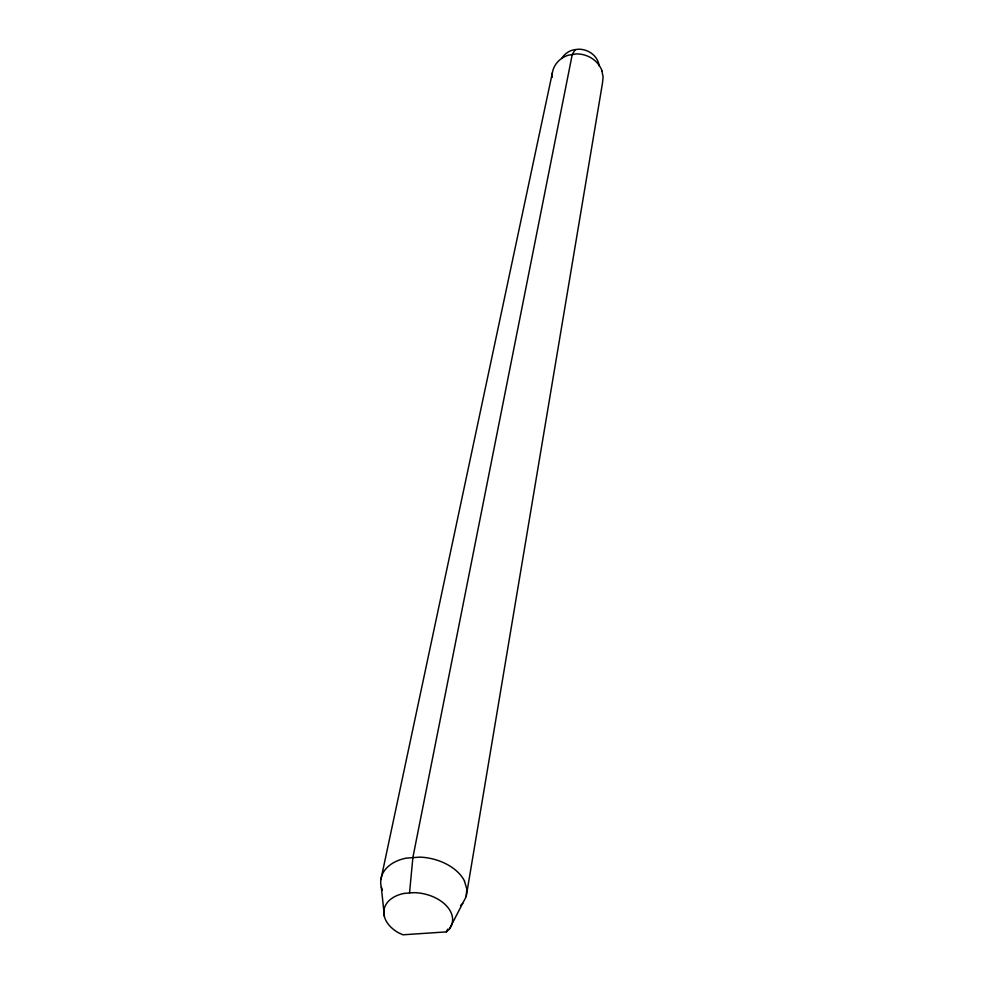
<?xml version="1.0" encoding="UTF-8"?>
<svg xmlns="http://www.w3.org/2000/svg" width="984" height="984" viewBox="0 0 984 984"><rect width="100%" height="100%" fill="white"/><g stroke="black" fill="none" stroke-linecap="round" stroke-linejoin="round"><path stroke-width="1.48" d="M404.018 893.447A34.748 22.866 10.8 0 0 398.151 932.623L402.936 934.8L446.404 931.885L449.307 929.191L466.195 896.559L466.81 888.97L464.473 881.209M404.129 893.447L409.529 892.918L412.886 857.47L572.257 54.44L575.32 49.606L578.518 49.2A19.963 17.995 10.7 0 1 599.219 66.051M466.195 896.559L602.491 83.037L603.106 77.047L601.974 71.045M380.894 879.536L552.356 72.877M446.404 931.885L447.683 929.154M460.512 905.526L462.701 903.46M575.32 49.606L572.159 50.221A19.963 17.995 10.7 0 0 561.766 58.462M409.529 892.918L415.027 892.66A34.748 22.866 10.8 0 1 446.404 905.76A34.748 22.866 10.8 0 1 449.307 929.191M464.583 881.197A43.591 29.04 10.8 0 0 419.934 857.113L406.084 858.159A43.591 29.04 10.8 0 0 381.312 887.224L382.432 890.065M381.312 887.224L384.4 916.239M552.135 77.404A25.633 23.026 10.7 0 1 568.198 55.227L576.378 53.911A25.633 23.026 10.7 0 1 602.048 71.032"/></g></svg>
